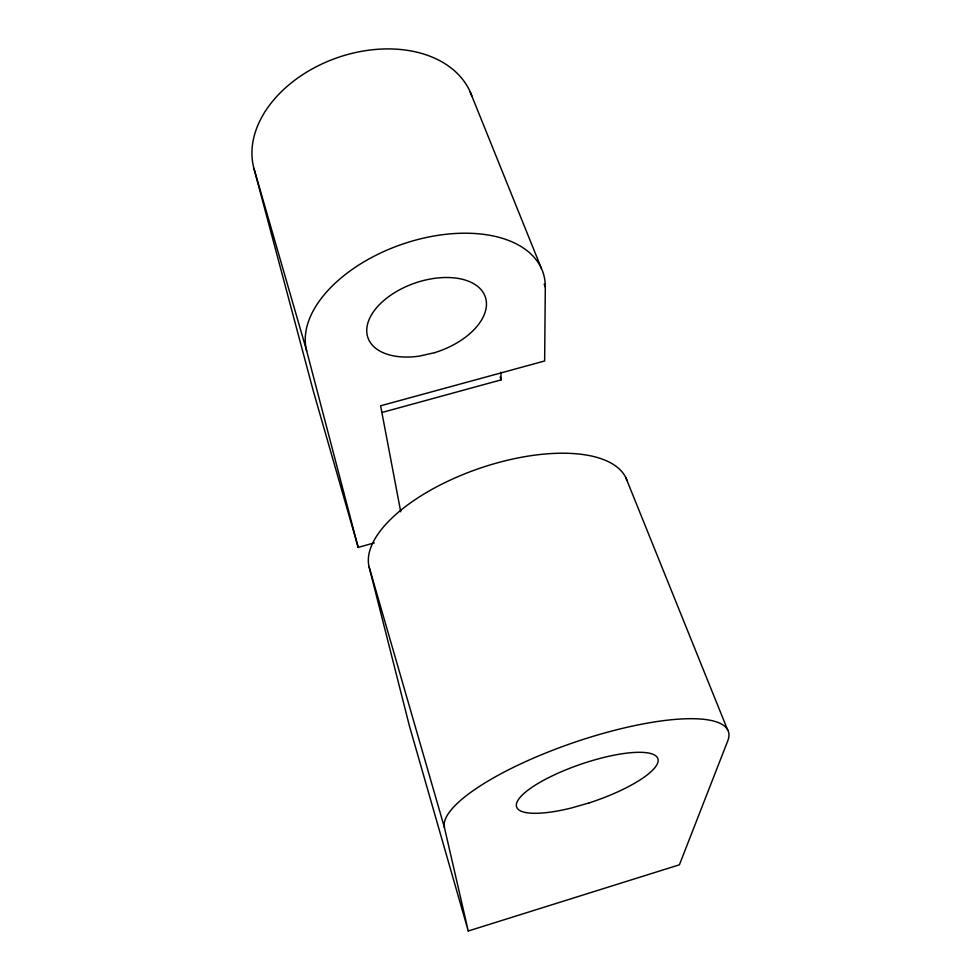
<?xml version="1.0" encoding="UTF-8"?>
<svg xmlns="http://www.w3.org/2000/svg" width="980" height="980" viewBox="0 0 980 980"><rect width="100%" height="100%" fill="white"/><g stroke="black" fill="none" stroke-linecap="round" stroke-linejoin="round"><path stroke-width="1.47" d="M544.157 284.163L545.297 287.005L544.647 360.983L380.608 405.793L400.734 511.781M468.256 931L679.41 864.801L727.736 740.917A149.867 39.592 -18.9 0 0 591.271 736.886A149.867 39.592 -18.9 0 0 444.406 827.426L468.256 931L409.358 725.739L369.178 567.151A136.036 59.633 -19 0 1 481.217 467.779A136.036 59.633 -19 0 1 626.992 480.457M471.797 95.93A114.868 81.034 -19.5 0 0 339.472 56.975A114.868 81.034 -19.5 0 0 253.906 168.339L313.331 391.081L358.19 547.416L374.274 542.871M381.98 412.47L501.16 379.86L500.841 372.229M470.106 91.704L541.389 268.373M625.902 477.824L727.699 730.076M500.143 377.079L501.16 379.86M253.906 168.339L306.667 350.877L358.19 547.416M369.178 567.151L444.406 827.426M306.667 350.877A124.558 72.63 -19.2 0 1 416.353 239.904A124.558 72.63 -19.2 0 1 545.297 287.005M589.188 802.889L571.61 807.924A74.676 19.661 -18.9 0 1 531.405 787.687A74.676 19.661 -18.9 0 1 650.659 753.51A74.676 19.661 -18.9 0 1 589.188 802.889M434.593 352.678L419.563 356.083A62.132 36.138 -19.2 0 1 375.793 308.688A62.132 36.138 -19.2 0 1 476.88 285.793A62.132 36.138 -19.2 0 1 434.593 352.678"/></g></svg>
